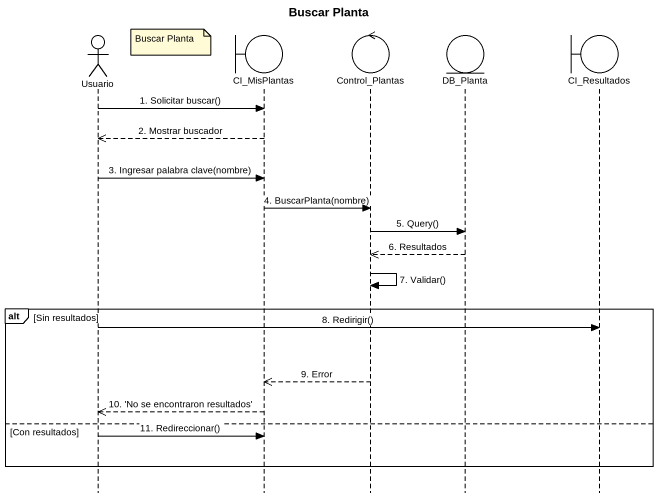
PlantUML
@startuml
title Buscar Planta
hide footbox
actor Usuario
boundary CI_MisPlantas
control Control_Plantas
entity DB_Planta
boundary CI_Resultados

note right of Usuario : Buscar Planta
Usuario -> CI_MisPlantas : 1. Solicitar buscar()
CI_MisPlantas -->> Usuario : 2. Mostrar buscador
Usuario -> CI_MisPlantas : 3. Ingresar palabra clave(nombre)
CI_MisPlantas -> Control_Plantas : 4. BuscarPlanta(nombre)
Control_Plantas -> DB_Planta : 5. Query()
DB_Planta -->> Control_Plantas : 6. Resultados
Control_Plantas -> Control_Plantas : 7. Validar()
alt Sin resultados
  Usuario -> CI_Resultados : 8. Redirigir()
  Control_Plantas -->> CI_MisPlantas : 9. Error
  CI_MisPlantas -->> Usuario : 10. 'No se encontraron resultados'
else Con resultados
  Usuario -> CI_MisPlantas : 11. Redireccionar()
end
@enduml
